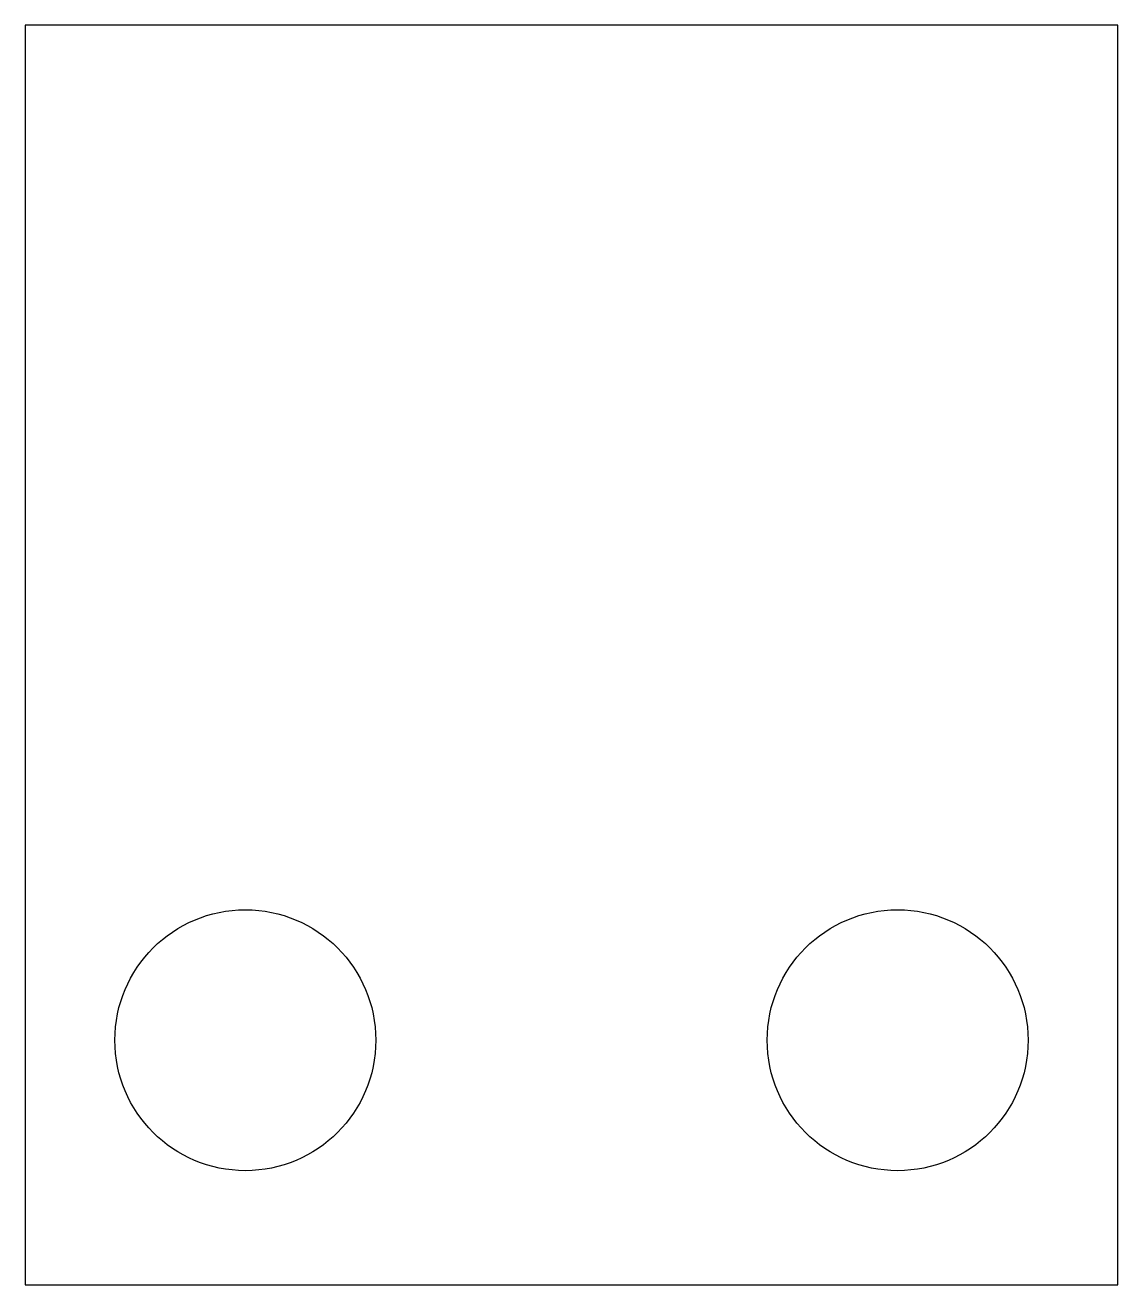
# Model space of a CAD drawing. Header units: millimetres. Extents: x 0 to 13.4, y 0 to 15.5.
import ezdxf

# ---------------------------------------------------------------- set-up
doc = ezdxf.new("R2010")
doc.units = ezdxf.units.MM
doc.layers.add('CUT_HOLES', color=7, linetype='Continuous')
doc.layers.add('CUT_OUTER', color=7, linetype='Continuous')

msp = doc.modelspace()

# ---------------------------------------------------------------- linework, layer by layer
at = {"layer": 'CUT_HOLES'}
for centre in [(2.7, 3), (10.7, 3)]:
    msp.add_circle(centre, 1.6, dxfattribs=at)
at = {"layer": 'CUT_OUTER'}
msp.add_lwpolyline([(0, 0), (13.4, 0), (13.4, 15.45), (0, 15.45)], close=True, dxfattribs=at)

doc.saveas('drawing.dxf')
